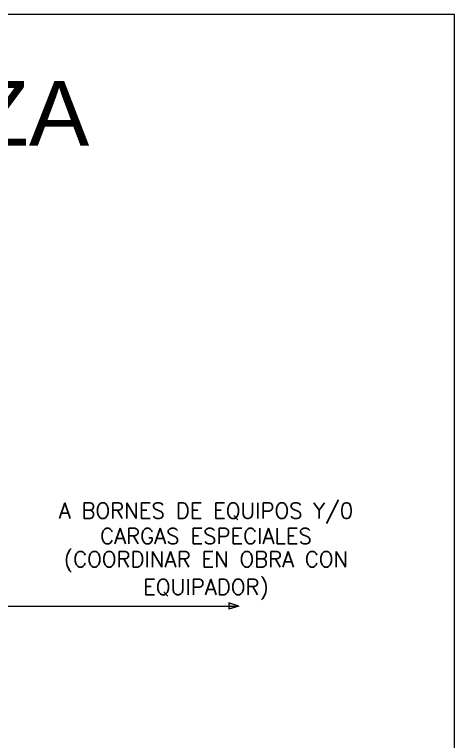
# Model space of a CAD drawing. Header units: inches. Extents: x 1693 to 10990, y 1878 to 5055.
# Drawn here: x 1941.36 to 1949.08, y 2307.47 to 2320.22 of the extents above; entities that cross this region are included whole.
import ezdxf
from ezdxf.enums import TextEntityAlignment as Align

# ---------------------------------------------------------------- set-up
doc = ezdxf.new("R2010")
doc.units = ezdxf.units.IN
for name, color, linetype, lineweight in [('AUTOS', 2, 'Continuous', 20), ('IE-DIAGRAMA', 1, 'Continuous', 0), ('TEXTOLEYENDA', 3, 'Continuous', 5), ('TOMACORRIENTE ALTURA', 120, 'Continuous', 5)]:
    doc.layers.add(name, color=color, linetype=linetype, lineweight=lineweight)
doc.styles.add('Romans', font='romans.shx')
doc.styles.add('SWIS', font='swisse.ttf')

msp = doc.modelspace()

# ---------------------------------------------------------------- hatches: boundary and pattern name
at = {"layer": 'TOMACORRIENTE ALTURA', "linetype": 'Continuous', "ltscale": 0.05}
h = msp.add_hatch(color=1, dxfattribs=at)
h.paths.add_polyline_path([(1945.119280932297, 2309.899701219852), (1945.119280932297, 2309.842807671317), (1945.294970756351, 2309.842807671317)])
h.paths.add_polyline_path([(1945.294970756351, 2309.842807671317), (1945.119280932297, 2309.842807671317), (1945.119280932297, 2309.785914122788)])

# ---------------------------------------------------------------- linework, layer by layer
at = {"layer": 'IE-DIAGRAMA', "linetype": 'Continuous'}
msp.add_lwpolyline([(1910.136068396307, 2320.223619380162), (1910.13604555109, 2294.985013300718), (1949.082676095141, 2294.985013300718), (1949.082698940357, 2320.223619380162)], close=True, dxfattribs=at)
at = {"layer": 'TOMACORRIENTE ALTURA', "color": 1, "linetype": 'Continuous', "ltscale": 0.05}
for points in [[(1939.525868217232, 2309.842807671317), (1945.259832791543, 2309.842807671317)], [(1945.294970756351, 2309.842807671317), (1945.119280932297, 2309.899701219852)], [(1945.119280932297, 2309.899701219852), (1945.119280932297, 2309.785914122788)], [(1945.294970756351, 2309.842807671317), (1945.119280932297, 2309.785914122788)]]:
    msp.add_lwpolyline(points, dxfattribs=at)

# ---------------------------------------------------------------- texts
at = {"layer": 'AUTOS', "color": 4, "lineweight": 25, "style": 'SWIS'}
msp.add_text('DETALLE PARA SALIDA DE FUERZA', height=1.139709950260462, dxfattribs=at).set_placement((1928.959479614347, 2317.920343887752), align=Align.CENTER)
at = {"layer": 'TEXTOLEYENDA', "color": 4, "style": 'Romans'}
for s, p in [('A BORNES DE EQUIPOS Y/0', (1944.721162089723, 2311.380382764018)), ('CARGAS ESPECIALES', (1944.721162089723, 2310.934383274419)), ('(COORDINAR EN OBRA CON', (1944.721162089723, 2310.527992481609)), ('EQUIPADOR)', (1944.721162089723, 2310.041928215299))]:
    msp.add_text(s, height=0.2735303880625108, dxfattribs=at).set_placement(p, align=Align.CENTER)

doc.saveas('drawing.dxf')
